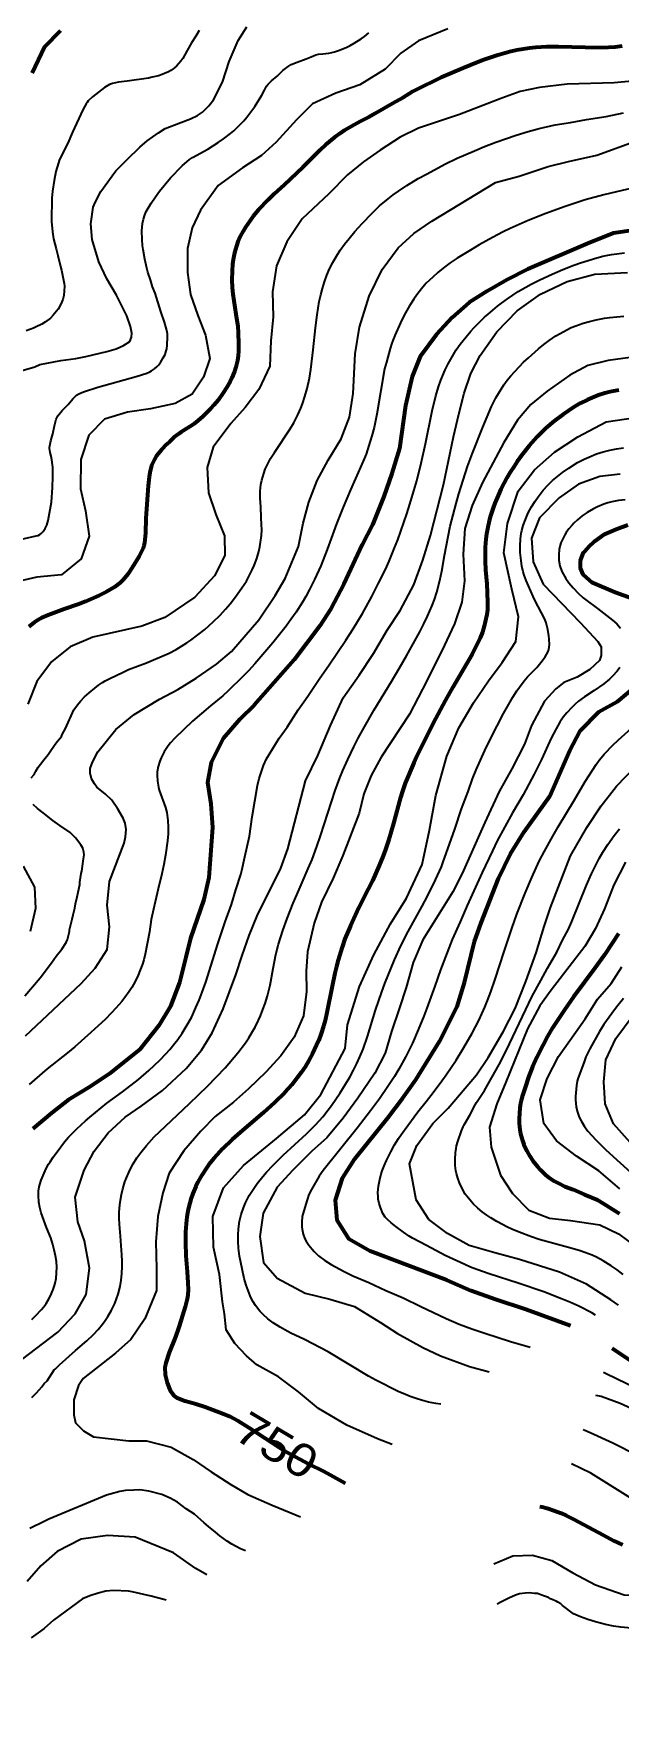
# Model space of a CAD drawing. Header units: metres. Extents: x 547833 to 556102, y 1844799 to 1850994.
# Drawn here: x 549995 to 550297, y 1845473 to 1846336 of the extents above; entities that cross this region are included whole.
import ezdxf
from ezdxf.enums import TextEntityAlignment as Align

# ---------------------------------------------------------------- set-up
doc = ezdxf.new("R2010")
doc.units = ezdxf.units.M
doc.header["$LTSCALE"] = 6.8
doc.layers.add('1', color=7, linetype='Continuous', lineweight=25)
doc.layers.add('2', color=7, linetype='Continuous', lineweight=53)
doc.layers.add('4', color=7, linetype='Continuous')

msp = doc.modelspace()

# ---------------------------------------------------------------- linework, layer by layer
at = {"layer": '1'}
msp.add_line((550232.49, 1845545.79), (550242.26, 1845549.81), dxfattribs=at)
for points in [[(550208.71, 1846338.1), (550193.67, 1846331.82), (550184.48, 1846325.44), (550176.53, 1846317.18), (550163.34, 1846309.2), (550151, 1846304.88), (550139.05, 1846299.34), (550130.7, 1846291.15), (550120.33, 1846279.56), (550112.74, 1846272.6), (550102.91, 1846266.28), (550090.36, 1846257.11), (550081.24, 1846244.51), (550076.94, 1846235.39), (550074.6, 1846224.71), (550074.49, 1846212.25), (550076.15, 1846200.88), (550079.91, 1846190.12), (550083.73, 1846180.01), (550086.13, 1846167.84), (550082.77, 1846158.18), (550077.02, 1846149.53), (550068.17, 1846144.71), (550055.41, 1846141.87), (550043.54, 1846140.14), (550031.75, 1846136.52), (550023.66, 1846128.36), (550019.5, 1846115.7), (550019.43, 1846100.7), (550021.99, 1846089.31), (550023.86, 1846076.18), (550019.73, 1846064.41), (550009.6, 1846056.27), (549996.78, 1846055.07), (549984.16, 1846052.12)], [(549985.73, 1846160.69), (549995.74, 1846163.65), (549998.45, 1846164.77), (550009.17, 1846166.8), (550016.95, 1846167.88), (550022.11, 1846168.87), (550032.96, 1846171.52), (550037.67, 1846172.87), (550041.54, 1846174.52), (550044.74, 1846176.71), (550045.71, 1846178.85), (550045.88, 1846180.89), (550045.08, 1846184.45), (550043.24, 1846189.92), (550041.67, 1846192.98), (550037.97, 1846200.67), (550032.96, 1846209.03), (550028.72, 1846217.87), (550025.4, 1846229.25), (550024.67, 1846237.48), (550025.94, 1846245.94), (550026.87, 1846248.48), (550029.88, 1846254.09), (550035.65, 1846262.24), (550037.6, 1846264.7), (550043.42, 1846270.63), (550049.99, 1846277.05), (550053.67, 1846280.3), (550059.49, 1846284.41), (550063.09, 1846286.64), (550071.05, 1846289.77), (550076.12, 1846291.56), (550079.76, 1846293.4), (550082.2, 1846295.09), (550085.49, 1846298.3), (550087.97, 1846301.42), (550092.63, 1846310.47), (550096.07, 1846321.2), (550100.72, 1846332.06), (550105.2, 1846339.06)], [(550080.62, 1846337.16), (550078.87, 1846334.31), (550076.55, 1846330.88), (550074.28, 1846326.86), (550072.09, 1846322.75), (550071.13, 1846321.42), (550068.82, 1846318.82), (550067.15, 1846317.38), (550065.94, 1846316.59), (550064.68, 1846315.9), (550062.74, 1846314.98), (550061.49, 1846314.49), (550059.52, 1846313.88), (550056.3, 1846313.04), (550054.38, 1846312.63), (550043.49, 1846311.04), (550038.91, 1846310.52), (550035.83, 1846309.91), (550034.28, 1846309.32), (550031.73, 1846307.81), (550025.56, 1846303.04), (550023.3, 1846300.82), (550022.73, 1846300.12)], [(550052.56, 1846242.08), (550053.29, 1846243.79), (550054.19, 1846245.5), (550055.78, 1846248.14), (550057.96, 1846251.39), (550060.05, 1846254.32), (550065.71, 1846261.08), (550071.74, 1846267.38), (550075.53, 1846270.6), (550077.03, 1846271.67), (550084.98, 1846275.91), (550090.4, 1846279.36), (550093.12, 1846281.26), (550096.77, 1846284.08), (550098.46, 1846285.48), (550103.54, 1846290.51), (550105.14, 1846292.39), (550109.3, 1846297.92), (550112.86, 1846303.74), (550114.19, 1846306.49), (550115.29, 1846308.41), (550116.1, 1846309.43), (550117.93, 1846311.17), (550120.69, 1846313.59), (550123.73, 1846316.51), (550126.36, 1846318.7), (550127.94, 1846319.65), (550131.03, 1846320.92), (550135.7, 1846322.53), (550138.32, 1846323.67), (550140.75, 1846324.62), (550142.06, 1846324.96), (550144.36, 1846325.23), (550147.44, 1846325.46), (550148.98, 1846325.79), (550150.41, 1846326.23), (550152.84, 1846327.07), (550156.64, 1846328.57), (550158.46, 1846329.44), (550160.54, 1846330.61), (550164.09, 1846332.85), (550165.8, 1846334.12), (550168.09, 1846336.01)], [(550307.47, 1846311.34), (550294.51, 1846310.25), (550270.34, 1846309.42), (550256.04, 1846307.8), (550246.12, 1846305.66), (550236.6, 1846302.29), (550214.82, 1846293.85), (550193.65, 1846286.75), (550184.26, 1846282.13), (550173.85, 1846275.36), (550165.25, 1846269.43), (550156.99, 1846262.78), (550147.45, 1846252.81), (550133.65, 1846240.06), (550125.73, 1846228.12), (550120.41, 1846215.7), (550118.37, 1846202.26), (550118.68, 1846189.46), (550117.43, 1846177), (550117.01, 1846163.87), (550111.38, 1846151.92), (550104.18, 1846142.6), (550096.87, 1846134.27), (550087.83, 1846122.07), (550084.71, 1846111.56), (550085.29, 1846098.54), (550089.22, 1846087.43), (550093.65, 1846076.37), (550093.78, 1846066.22), (550088.37, 1846055.7), (550078.3, 1846044.78), (550062.85, 1846034.26), (550051.04, 1846029.75), (550025.77, 1846024.09), (550014.02, 1846019.07), (550004.37, 1846011.25), (549996.75, 1846001.11), (549992.23, 1845989.42)], [(550022.73, 1846300.12), (550022.2, 1846299.36), (550020.5, 1846296.3), (550015.2, 1846284.64), (550012.8, 1846278.98), (550008.56, 1846270.63), (550007.4, 1846266.65), (550006.67, 1846264.34), (550005.7, 1846259.77), (550004.84, 1846254.22), (550004.5, 1846250.71), (550004.51, 1846247.36), (550004.35, 1846242.14), (550004.39, 1846238.55), (550004.86, 1846233.27), (550005.39, 1846229.73), (550006.73, 1846224.43), (550007.61, 1846221.06), (550009.12, 1846215.41), (550009.59, 1846213.48), (550010.85, 1846206.68), (550011.02, 1846205.21), (550010.81, 1846200.47), (550010.19, 1846198.3), (550009.7, 1846197.13), (550008.51, 1846194.51), (550007.78, 1846193.31), (550005.29, 1846190.18), (550003.96, 1846188.79), (550001.32, 1846186.88), (549999.37, 1846185.54), (549996.19, 1846184.07), (549995.13, 1846183.57), (549991.32, 1846182.15)], [(550180.61, 1846252.32), (550183.35, 1846254.27), (550187.72, 1846257.16), (550193.55, 1846260.76), (550198.07, 1846263.28), (550207.28, 1846268.13), (550213.63, 1846271.27), (550222.56, 1846275.15), (550227.69, 1846277.3), (550233.51, 1846279.62), (550244.01, 1846283.16), (550250.25, 1846285.11), (550255.91, 1846286.64), (550264.05, 1846288.48), (550271.98, 1846289.72), (550280.26, 1846291.21), (550290.42, 1846292.8), (550299.43, 1846294.68)], [(550024.41, 1845956.21), (550025.59, 1845959.46), (550028.35, 1845964.92), (550037.53, 1845976.39), (550047.08, 1845984.08), (550060.02, 1845992.02), (550069.49, 1845997.03), (550078.98, 1846002.94), (550089.48, 1846010.1), (550097.24, 1846016.69), (550111.39, 1846033.03), (550119.75, 1846045.54), (550124.97, 1846054.39), (550131.74, 1846070.91), (550134.19, 1846082.87), (550137.15, 1846093.75), (550141.48, 1846104.91), (550147.14, 1846115.46), (550153.78, 1846126.37), (550158.1, 1846137.53), (550159.89, 1846149.8), (550160.98, 1846170.38), (550163.24, 1846184.1), (550168.17, 1846200.03), (550174.85, 1846213.87), (550183.25, 1846224.98), (550191.18, 1846232.36), (550200.61, 1846238.76), (550233.41, 1846258.74), (550245.61, 1846262.03), (550260.54, 1846267.02), (550271.04, 1846269.61), (550285.53, 1846272.9), (550306.9, 1846280.53)], [(550304.44, 1846256.03), (550289.17, 1846252.43), (550279.64, 1846249.73), (550275.46, 1846248.42), (550269.37, 1846246.37), (550259.38, 1846242.78), (550250.23, 1846239.14), (550240.86, 1846234.94), (550237.31, 1846233.21), (550231.85, 1846230.39), (550224.97, 1846226.56), (550220.39, 1846223.88), (550213.67, 1846219.68), (550210.04, 1846217.25), (550206.32, 1846214.55), (550203.64, 1846212.32), (550201.01, 1846209.94), (550197.66, 1846206.7), (550196.76, 1846205.71), (550195.16, 1846203.83), (550192.76, 1846200.7), (550191.27, 1846198.59), (550189.02, 1846195.11), (550187.6, 1846192.73), (550186.25, 1846190.26), (550184.34, 1846186.3)], [(550053.4, 1846010.8), (550065.08, 1846015.8), (550068.63, 1846017.68), (550074.12, 1846021.05), (550076.3, 1846022.52), (550079.88, 1846025.17), (550083.46, 1846028.08), (550087.82, 1846031.96), (550091.3, 1846035.44), (550094.07, 1846038.44), (550096.54, 1846041.32), (550099.31, 1846044.82), (550102.63, 1846049.46), (550104.88, 1846053.03), (550106.16, 1846055.29), (550107.89, 1846058.74), (550108.87, 1846060.99), (550110.28, 1846064.66), (550111.03, 1846067.05), (550111.36, 1846068.35), (550111.79, 1846070.62), (550112.61, 1846076.51), (550112.85, 1846079.47), (550112.72, 1846082.29), (550112.44, 1846085.69), (550112.26, 1846091.4), (550111.93, 1846095.83), (550112.01, 1846099.34), (550112.43, 1846102.85), (550112.86, 1846105.1), (550113.82, 1846108.54), (550114.64, 1846110.72), (550115.61, 1846112.87), (550117.39, 1846116.19), (550119.38, 1846119.4), (550127.46, 1846131.52), (550129.31, 1846134.63), (550131.44, 1846138.85), (550132.99, 1846142.21), (550133.91, 1846144.47), (550135.12, 1846148.29), (550136.16, 1846152.34), (550137.37, 1846157.68), (550138.09, 1846162.19), (550139.4, 1846172.35), (550140.51, 1846183.67), (550141.33, 1846190.4), (550141.83, 1846193.8), (550142.5, 1846197.24), (550143.28, 1846200.69), (550144.12, 1846204.11), (550145.1, 1846207.5), (550146.32, 1846210.85), (550147.77, 1846214.17), (550149.44, 1846217.45), (550151.28, 1846220.66), (550153.29, 1846223.79), (550155.48, 1846226.86), (550157.88, 1846229.89), (550160.86, 1846233.43), (550164.55, 1846237.64), (550169.77, 1846242.98), (550173.61, 1846246.64), (550177.93, 1846250.28), (550180.61, 1846252.32)], [(549984.5, 1846073.68), (549996.41, 1846076.33), (549997.51, 1846076.61), (549998.45, 1846077.06), (549999, 1846077.49), (550000.03, 1846078.57), (550001.19, 1846080.2), (550001.94, 1846081.79), (550002.62, 1846084.34), (550004.31, 1846093.76), (550004.95, 1846101.22), (550005.16, 1846106.78), (550005.16, 1846109.26), (550005, 1846111.8), (550004.4, 1846116.74), (550003.73, 1846119.39), (550003.41, 1846121.55), (550003.43, 1846122.18), (550003.49, 1846122.83), (550004.09, 1846125.31), (550005.11, 1846128.92), (550005.89, 1846133.17), (550006.82, 1846136.55), (550007.69, 1846138.25), (550009.93, 1846141.01), (550013, 1846144.16), (550015.45, 1846147.02), (550017.3, 1846148.89), (550018.48, 1846149.7), (550020.87, 1846150.74), (550028.24, 1846153.13), (550048.14, 1846158.54), (550053.56, 1846160.38), (550055.17, 1846161.05), (550056.03, 1846161.52), (550057.51, 1846162.56), (550058.86, 1846163.76), (550059.53, 1846164.46), (550060.6, 1846165.8), (550062.06, 1846168.18), (550062.93, 1846169.96), (550063.6, 1846171.83), (550063.85, 1846172.87), (550064.04, 1846174.72), (550064.18, 1846179.08), (550064.15, 1846180.65), (550064.04, 1846181.52), (550063.67, 1846183.11), (550062.62, 1846186.62), (550060.79, 1846192.07), (550057.8, 1846201.62), (550056.56, 1846204.9), (550055.47, 1846208.42), (550054.09, 1846212.46), (550053.54, 1846214.58), (550052.51, 1846219.18), (550051.62, 1846224.19), (550051.36, 1846226.21), (550051.14, 1846229.24), (550051.03, 1846233.73), (550051.11, 1846235.74), (550051.36, 1846237.63), (550051.82, 1846239.73), (550052.56, 1846242.08)], [(550178.44, 1846063.31), (550181.32, 1846070.11), (550183, 1846074.34), (550187.64, 1846087.69), (550189.23, 1846092.76), (550192.75, 1846104.75), (550195.03, 1846113.84), (550197.28, 1846123.9), (550200.77, 1846140.88), (550202.59, 1846148.6), (550203.91, 1846153.19), (550205.14, 1846156.65), (550207.35, 1846162.07), (550208.87, 1846165.21), (550213.15, 1846172.3), (550215.22, 1846175.34), (550218.22, 1846179.13), (550220.64, 1846181.99), (550222.25, 1846183.8), (550224.91, 1846186.54), (550227.69, 1846189.16), (550229.52, 1846190.77), (550234.44, 1846194.87), (550236.46, 1846196.45), (550239.62, 1846198.72), (550245.13, 1846202.41), (550248.93, 1846204.73), (550251.69, 1846206.21), (550256.28, 1846208.5), (550262.58, 1846211.42), (550268.06, 1846213.79), (550273.67, 1846216), (550277.11, 1846217.19), (550285.55, 1846219.85), (550288.69, 1846220.72), (550290.35, 1846221.1), (550293.18, 1846221.59), (550299.94, 1846222.44)], [(549985.3, 1845648.34), (550007.64, 1845665.22), (550016.6, 1845674.75), (550022.21, 1845684.66), (550023.96, 1845698.32), (550021.34, 1845712.5), (550017.94, 1845722.28), (550016.63, 1845734.96), (550021.28, 1845748.83), (550026.39, 1845758.68), (550033.7, 1845768.15), (550042.44, 1845776.25), (550050.68, 1845782.01), (550061.7, 1845790.12), (550073.88, 1845801.41), (550081.69, 1845810.93), (550087.17, 1845819.81), (550092.99, 1845832.28), (550099.53, 1845849.66), (550102.72, 1845859.68), (550106.37, 1845870), (550110.42, 1845880.24), (550122.74, 1845904.88), (550126.32, 1845914.81), (550135.3, 1845949.87), (550141.82, 1845962.94), (550148.2, 1845978.39), (550154.83, 1845992.74), (550163.02, 1846004.46), (550170.53, 1846015.6), (550177.55, 1846027.58), (550184.28, 1846037.74), (550191.27, 1846051.11), (550195.93, 1846063.83), (550199.83, 1846076.46), (550206.52, 1846102.63), (550211.7, 1846127.48), (550214.44, 1846139.22), (550217.28, 1846149.96), (550220.58, 1846160.11), (550225.49, 1846169.43), (550234.02, 1846181.58), (550244.59, 1846192.56), (550256.59, 1846201.03), (550270.32, 1846207.67), (550284.5, 1846211.44), (550301.42, 1846212.34)], [(550042.17, 1845742.86), (550043.02, 1845745.03), (550044.21, 1845747.71), (550045.45, 1845750.27), (550046.5, 1845752.23), (550048.36, 1845755.22), (550050.42, 1845758.11), (550053.3, 1845761.62), (550057.4, 1845766.09), (550060.03, 1845768.67), (550075.63, 1845783.35), (550084.91, 1845792.31), (550093.91, 1845801.67), (550100.46, 1845809.46), (550104.4, 1845814.7), (550106.09, 1845817.25), (550108.1, 1845820.52), (550109.36, 1845822.72), (550111.19, 1845826.28), (550112.23, 1845828.66), (550113.45, 1845831.78), (550114.58, 1845835), (550115.78, 1845838.91), (550117.08, 1845844.4), (550118.62, 1845852.98), (550120.07, 1845860.19), (550121.52, 1845865.6), (550123.66, 1845872.62), (550125.89, 1845878.84), (550129.06, 1845886.8), (550132.04, 1845893.78), (550136.79, 1845904.55), (550138.74, 1845909.32), (550141.17, 1845916), (550143.04, 1845921.48), (550150.63, 1845944.83), (550153.07, 1845951.47), (550154.58, 1845955.22), (550157.15, 1845960.96), (550160.35, 1845967.52), (550162.6, 1845971.91), (550165.73, 1845977.68), (550170.79, 1845986.48), (550179.8, 1846001.21), (550183.71, 1846007.79), (550187.51, 1846014.44), (550194.28, 1846026.78), (550196.39, 1846030.92), (550198.32, 1846034.95), (550200.73, 1846040.44), (550201.91, 1846043.49), (550203.14, 1846047.2), (550204.65, 1846053.31), (550205.75, 1846058.16), (550206.98, 1846066.15), (550209.97, 1846081.39), (550213, 1846093.05), (550214.39, 1846098.06), (550218.97, 1846112.18), (550221.46, 1846119.02), (550226.83, 1846132.47), (550231.35, 1846143.14), (550233.49, 1846147.54), (550236.23, 1846152.08), (550237.73, 1846154.38), (550239.39, 1846156.67), (550241.3, 1846158.87), (550247.82, 1846165.97), (550250.34, 1846168.31), (550255.58, 1846172.93), (550258.25, 1846175.16), (550261.07, 1846177.24), (550264.52, 1846179.52), (550266.68, 1846180.84), (550270.11, 1846182.71), (550272.45, 1846183.83), (550274.86, 1846184.83), (550278.64, 1846186.1), (550281.86, 1846186.98), (550285.29, 1846187.82), (550289.59, 1846188.66), (550292.37, 1846189.03), (550299.52, 1846189.8)], [(550184.34, 1846186.3), (550181.43, 1846179.8), (550180.37, 1846177.24), (550179.84, 1846175.78), (550179.02, 1846173.04), (550177.07, 1846166.08), (550176.19, 1846162.57), (550172.17, 1846139.2), (550170.72, 1846132.21), (550169.57, 1846127.89), (550168.78, 1846125.25), (550166.61, 1846118.53), (550165.1, 1846114.86), (550161.23, 1846105.99), (550158.56, 1846100.12), (550154.76, 1846091.21), (550151.38, 1846082.51), (550146.59, 1846069.32), (550143.2, 1846060.95), (550140.04, 1846053.78), (550137.44, 1846048.6), (550135.47, 1846044.97), (550133.82, 1846042.12), (550130.49, 1846036.96), (550127.86, 1846033.2), (550125.36, 1846029.81), (550118.57, 1846021.18), (550113.45, 1846015.09), (550109.29, 1846010.32), (550105.96, 1846006.66), (550102.96, 1846003.58), (550095.54, 1845996.31), (550092.67, 1845993.81), (550086.39, 1845988.61), (550077.14, 1845980.75), (550067.91, 1845971.87), (550065.71, 1845969.48), (550064.55, 1845967.96), (550062.57, 1845964.88), (550060.91, 1845961.7), (550060.21, 1845960.05), (550059.32, 1845957.27), (550058.88, 1845954.5), (550058.81, 1845952.88), (550059, 1845949.77), (550059.5, 1845946.7), (550059.89, 1845945.13), (550063.12, 1845936.17), (550063.82, 1845933.6), (550064.11, 1845932.14), (550064.46, 1845929.46), (550064.62, 1845926.01), (550064.53, 1845922.61), (550064.22, 1845918.99), (550063.21, 1845911.51), (550062.36, 1845906.69), (550061.32, 1845901.81), (550059.43, 1845894.07), (550057.94, 1845887.36), (550056.13, 1845879.82), (550055.83, 1845878.3), (550054.87, 1845871.86), (550052.74, 1845860.44), (550051.96, 1845857.54), (550051.25, 1845855.27)], [(550306.58, 1846168.97), (550291.45, 1846166.88), (550280.95, 1846164.29), (550271.73, 1846159.31), (550259.96, 1846151.11), (550251.61, 1846144.07), (550244.77, 1846136.05), (550237.69, 1846124.58)], [(550221.96, 1845990.16), (550229.82, 1846001.47), (550236.74, 1846011.01), (550243.91, 1846021.74), (550245.25, 1846034.59), (550241.73, 1846048.8), (550237.71, 1846067.52), (550239.54, 1846082.72), (550245.13, 1846099.49), (550253.55, 1846110.35), (550263.82, 1846119.51), (550275.87, 1846127.49), (550290.49, 1846135.24), (550311.36, 1846138.24)], [(550237.69, 1846124.58), (550226.7, 1846103.9), (550221.31, 1846091.98), (550217.58, 1846080.13), (550216.66, 1846066.94), (550217.33, 1846053.17), (550216.05, 1846042.1), (550212.22, 1846031), (550205.68, 1846017.05), (550195.74, 1845997.12), (550188.94, 1845984.28), (550174.44, 1845962.06), (550169.27, 1845952.71), (550165.39, 1845943.25), (550163.1, 1845933.21), (550154.65, 1845911.42), (550149.63, 1845899.67), (550143.55, 1845887.17), (550139.81, 1845876.46), (550136.41, 1845861.59), (550135.77, 1845851.61), (550135.82, 1845841.07), (550134.31, 1845828.58), (550129.46, 1845817.62), (550122.68, 1845807.96), (550115, 1845799.46), (550105.93, 1845790.94), (550098.2, 1845784.1), (550088.88, 1845776.69), (550081.48, 1845769.12), (550072.61, 1845758.84), (550065.14, 1845747.45), (550061.73, 1845737.15), (550059.3, 1845724.94), (550058.25, 1845711.86), (550058.53, 1845698.18), (550058.55, 1845686.75), (550052.59, 1845672.1), (550045.28, 1845661.49), (550037.44, 1845654.5), (550020.67, 1845641.29), (550018.28, 1845637.73), (550015.88, 1845630.31), (550015.88, 1845622.59), (550016.78, 1845618.44), (550020.97, 1845614.28), (550026.07, 1845611.31), (550044.36, 1845609.24), (550053.36, 1845609.24), (550066.06, 1845605.92), (550077.45, 1845599.59), (550086.69, 1845593.14), (550096.83, 1845586.67), (550105.68, 1845581.45), (550118.23, 1845576.01), (550132.78, 1845570.04)], [(550249.93, 1846003.49), (550254.6, 1846008.37), (550256.8, 1846010.89), (550258.96, 1846013.82), (550260.32, 1846016.31), (550260.8, 1846017.71), (550261.16, 1846020.28), (550261.07, 1846023.05), (550260.9, 1846024.74), (550260.36, 1846028.05), (550259.45, 1846031.48), (550258.74, 1846033.33), (550257.09, 1846036.59), (550255.28, 1846039.84), (550254.34, 1846041.69), (550252.75, 1846045.11), (550249.23, 1846053.22), (550248.14, 1846056.1), (550247.65, 1846057.71), (550247, 1846060.65), (550246.56, 1846063.54), (550246.14, 1846067.77), (550246.07, 1846071.21), (550246.29, 1846074.82), (550246.67, 1846077.62), (550246.97, 1846079.11), (550247.68, 1846081.65), (550248.84, 1846084.85), (550250.21, 1846088.15), (550251.84, 1846091.37), (550253.73, 1846094.33), (550255.35, 1846096.53), (550257.97, 1846099.87), (550260.27, 1846102.47), (550262.73, 1846104.85), (550265.29, 1846107.04), (550267.86, 1846109.05), (550271.11, 1846111.36), (550275.62, 1846114.17), (550279.14, 1846115.98), (550281.48, 1846117.02), (550285.49, 1846118.63), (550288.94, 1846119.78), (550292.32, 1846120.6), (550295.77, 1846121.21), (550299.41, 1846121.74)], [(550297.63, 1846108.1), (550287.21, 1846107.05), (550276.24, 1846103.01), (550266.24, 1846095.91), (550255.98, 1846085.6), (550251.96, 1846075.11), (550252.71, 1846062.87), (550257.95, 1846051.4), (550277.09, 1846031.59), (550286.2, 1846021.83), (550287.78, 1846019), (550287.78, 1846016.83), (550287.78, 1846014.66), (550287.05, 1846011.95), (550281.94, 1846007.43), (550275.55, 1846003.46), (550268.61, 1846000.56), (550264.41, 1845997.31), (550258.57, 1845990.98), (550251.87, 1845978.43), (550248.27, 1845968.75), (550241.83, 1845956.08), (550235.27, 1845944.42), (550227.81, 1845928.45), (550216.19, 1845902.11), (550211.3, 1845892.54), (550195.94, 1845867.81), (550190.92, 1845856.06), (550187.3, 1845843.2), (550183.92, 1845832.66)], [(550300.22, 1846094.98), (550296.78, 1846094.57), (550293.42, 1846093.91), (550291.31, 1846093.36), (550289.22, 1846092.68), (550285.97, 1846091.37), (550283.89, 1846090.34), (550280.68, 1846088.43), (550278.11, 1846086.62), (550275.61, 1846084.62), (550273.78, 1846082.92), (550272.83, 1846081.93), (550271.26, 1846080.05), (550269.86, 1846078.07), (550269.15, 1846076.95), (550268.01, 1846074.88), (550267.1, 1846072.76), (550266.71, 1846071.56), (550266.23, 1846069.35), (550265.94, 1846066.52), (550265.96, 1846063.75), (550266.46, 1846060.91), (550267.62, 1846057.89), (550268.86, 1846055.52), (550269.63, 1846054.28), (550271.14, 1846052.17), (550273.43, 1846049.47), (550276.2, 1846046.57), (550278.56, 1846044.36), (550279.87, 1846043.26), (550285.92, 1846038.91), (550293.72, 1846032.89), (550295.98, 1846030.9), (550297.81, 1846028.66)], [(549994.27, 1845671.81), (549996.22, 1845673.79), (549999.18, 1845676.96), (550000.9, 1845679.01), (550001.72, 1845680.13), (550002.93, 1845682.12), (550003.93, 1845684.1), (550005.3, 1845687.27), (550006.01, 1845689.4), (550006.32, 1845690.62), (550006.73, 1845692.92), (550007.01, 1845695.89), (550007.08, 1845698.82), (550006.9, 1845701.76), (550006.45, 1845704.75), (550005.83, 1845707.71), (550005.12, 1845710.55), (550004.07, 1845713.91), (550001.89, 1845719.32), (549999.14, 1845726.91), (549998.32, 1845729.61), (549997.86, 1845732.41), (549997.68, 1845735.85), (549997.76, 1845738.05), (549998.06, 1845740.26), (549998.35, 1845741.5), (549999.11, 1845743.78), (550000.05, 1845746.1), (550001.71, 1845749.71), (550002.93, 1845752.03), (550003.69, 1845753.3), (550005.2, 1845755.56), (550009.14, 1845761.02), (550011.11, 1845763.55), (550013.23, 1845765.95), (550017.54, 1845770.29), (550021.87, 1845774.33), (550024.13, 1845776.33), (550032.96, 1845783.42), (550040.96, 1845789.3), (550049.24, 1845795.73), (550054.54, 1845800.29), (550060.25, 1845805.68), (550063.44, 1845809.04), (550065.34, 1845811.19), (550068, 1845814.39), (550069.55, 1845816.41), (550071.73, 1845819.55), (550073.36, 1845822.14), (550074.89, 1845824.76), (550076.68, 1845828.12), (550078.9, 1845832.87), (550080.51, 1845836.72), (550082.06, 1845840.72), (550083.97, 1845846.03), (550090.14, 1845865.74), (550093.91, 1845877.1), (550097.15, 1845886.07), (550099.48, 1845893.68), (550102.05, 1845901.58), (550102.57, 1845903.53), (550104.11, 1845910.72), (550106.52, 1845921.33), (550107.89, 1845931.37), (550110.58, 1845947.41), (550111.52, 1845951.15), (550112.62, 1845954.66), (550113.75, 1845957.75), (550115.34, 1845961.17), (550119.91, 1845968.85), (550121.8, 1845971.87), (550125.85, 1845977.57), (550131.61, 1845986.49), (550136.62, 1845993.57), (550142.45, 1846002.4), (550147.64, 1846009.8), (550156.22, 1846022.53), (550159.98, 1846028.38), (550164.7, 1846036.25), (550169.59, 1846045.02), (550173.08, 1846051.88), (550176.55, 1846059.06), (550178.44, 1846063.31)], [(549993.97, 1845951.37), (549995.38, 1845953.14), (549996.3, 1845954.85), (549997.55, 1845956.98), (549998.74, 1845958.48), (550000.48, 1845960.66), (550002.76, 1845963.52), (550003.38, 1845964.58), (550006.26, 1845968.75), (550007.56, 1845970.38), (550009.51, 1845972.84), (550009.89, 1845973.87), (550011.65, 1845976.92), (550015.9, 1845986.48), (550017.86, 1845989.05), (550019.39, 1845990.93), (550021.46, 1845993.2), (550023.74, 1845995.29), (550026.68, 1845997.69), (550028.65, 1845999.21), (550030.77, 1846000.68), (550032.05, 1846001.45), (550034.56, 1846002.77), (550041.35, 1846006.04), (550044.11, 1846007.28), (550053.4, 1846010.8)], [(550297.47, 1846008.32), (550296.07, 1846006.52), (550293.72, 1846003.89), (550292.07, 1846002.31), (550289.23, 1846000.04), (550284.22, 1845996.55), (550279.17, 1845993.18), (550276.2, 1845991), (550274.38, 1845989.42), (550272.64, 1845987.74), (550270.09, 1845985.06), (550268.18, 1845982.71), (550266.49, 1845980.14), (550264.56, 1845976.72), (550262.09, 1845971.88), (550257.03, 1845960.84), (550255.22, 1845957.07), (550253.31, 1845953.35), (550247.58, 1845942.7), (550242.14, 1845933.45), (550234.28, 1845918.92), (550231.75, 1845913.83), (550226.42, 1845902.51), (550218.75, 1845885.55), (550215.13, 1845877.17), (550210.98, 1845867.91), (550204.93, 1845852.39), (550202.15, 1845843.98), (550197.98, 1845832.46), (550196.41, 1845828.37), (550193.54, 1845821.44), (550190.48, 1845814.5), (550188.86, 1845811.06), (550187.09, 1845807.61), (550183.5, 1845801.08), (550181.29, 1845797.35), (550177.8, 1845792.02)], [(550115.89, 1845672.15), (550113.5, 1845674.36), (550111.84, 1845676.17), (550109.56, 1845679.05), (550108.32, 1845680.97), (550107.72, 1845682.07), (550106.83, 1845684.13), (550104.82, 1845689.57), (550103.74, 1845693.07), (550102.66, 1845697.95), (550101.34, 1845704.53), (550100.83, 1845708.69), (550100.63, 1845712.17), (550100.6, 1845715.72), (550100.75, 1845718.49), (550100.92, 1845719.99), (550101.38, 1845722.63), (550102.22, 1845725.98), (550103.33, 1845729.39), (550104.39, 1845732.02), (550105.05, 1845733.42), (550106.38, 1845735.85), (550108.31, 1845738.9), (550110.49, 1845742.02), (550113.38, 1845745.72), (550115.33, 1845747.94), (550118.6, 1845751.39), (550123.91, 1845756.59), (550135.92, 1845767.71), (550140.7, 1845772.53), (550144.28, 1845776.51), (550147.01, 1845779.98), (550148.75, 1845782.36), (550153.21, 1845788.85), (550155.98, 1845793.28), (550158.17, 1845797), (550160.12, 1845800.54), (550161.88, 1845803.96), (550163.48, 1845807.34), (550165.16, 1845811.4), (550167.35, 1845817.94), (550171.43, 1845831.49), (550174.71, 1845841.04), (550176.25, 1845845.25), (550181.19, 1845857.52), (550184.53, 1845864.65), (550188.34, 1845872.15), (550195.55, 1845885.17), (550198.3, 1845890.29), (550202.39, 1845898.71), (550205.47, 1845905.56), (550206.23, 1845907.48), (550212.41, 1845924.92), (550215.83, 1845935.51), (550219.19, 1845944.46), (550221.53, 1845950.99), (550223.44, 1845955.61), (550227.9, 1845965.59), (550231, 1845971.96), (550237.53, 1845984.59), (550242.36, 1845993), (550244.35, 1845996.27), (550245.71, 1845998.32), (550248.11, 1846001.48), (550249.93, 1846003.49)], [(550180.08, 1845607.37), (550172.43, 1845610.21), (550156.64, 1845617.31), (550142.07, 1845625.94), (550131.71, 1845634.42), (550121.54, 1845642.29), (550110.32, 1845648.41), (550104.93, 1845653.16), (550098.93, 1845659.4), (550094.43, 1845666.52), (550093.53, 1845674.83), (550092.52, 1845680.92), (550091.04, 1845695.1), (550087.91, 1845709.23), (550087.65, 1845724.95), (550093.09, 1845739.79), (550103.46, 1845751.39), (550120.43, 1845765.25), (550134.79, 1845777.55), (550143.27, 1845787.91), (550155.81, 1845811.69), (550156.96, 1845824.01), (550163.24, 1845843.65), (550170.65, 1845860.11), (550179.26, 1845876.08), (550187.53, 1845889.34), (550195.61, 1845906.64), (550199.3, 1845924.46), (550202.61, 1845942.36), (550208.31, 1845962.7), (550214.41, 1845977.24), (550221.96, 1845990.16)], [(550230.1, 1845695.39), (550223.65, 1845697.65), (550220.54, 1845698.85), (550217.52, 1845700.15), (550207.36, 1845704.82), (550197.79, 1845710.03), (550190.56, 1845713.86), (550188.79, 1845714.93), (550185.96, 1845716.85), (550182.02, 1845719.8), (550179.55, 1845721.69), (550177.41, 1845723.58), (550176.49, 1845724.62), (550175.3, 1845726.5), (550174.06, 1845729.56), (550173.4, 1845731.67), (550172.93, 1845733.87), (550172.79, 1845735.12), (550172.76, 1845737.41), (550173.05, 1845740.58), (550173.68, 1845744.13), (550174.4, 1845747), (550174.88, 1845748.54), (550175.88, 1845751.23), (550177.07, 1845753.93), (550179.31, 1845758.41), (550181.32, 1845762.01), (550183.29, 1845765.2), (550184.86, 1845767.53), (550191.4, 1845776.53), (550193.27, 1845779.03), (550197.62, 1845784.42), (550199.93, 1845787.41), (550204.86, 1845793.88), (550208, 1845798.16), (550213, 1845805.75), (550217.11, 1845812.24), (550221.25, 1845819.59), (550224.71, 1845826.25), (550226.34, 1845829.62), (550227.88, 1845833.05), (550229.3, 1845836.56), (550230.93, 1845840.91), (550233.25, 1845847.48), (550237.78, 1845861.72), (550241.77, 1845873.66), (550244.44, 1845881.01), (550248.63, 1845891.94), (550252.05, 1845899.99), (550255.83, 1845908.34), (550258.38, 1845913.27), (550262.84, 1845921.27), (550265.69, 1845926.19), (550274.18, 1845940.12), (550279.63, 1845949.5), (550285.31, 1845958.31), (550286.9, 1845960.6), (550287.81, 1845961.78), (550289.48, 1845963.71), (550293.88, 1845968.25), (550296.62, 1845970.89), (550305.39, 1845978.74)], [(549991.05, 1845818.31), (550019.62, 1845845.3), (550026.85, 1845853.24), (550033.13, 1845862.84), (550034.22, 1845874.52), (550033.08, 1845885.7), (550034.36, 1845897.91), (550041.9, 1845917.69), (550042.56, 1845920.93), (550042.82, 1845924.84), (550042.42, 1845928.09), (550041.37, 1845930.69), (550038.48, 1845935.64), (550035.59, 1845939.94), (550032.3, 1845943.06), (550027.83, 1845946.7), (550026.51, 1845948.27), (550025.07, 1845950.87), (550024.41, 1845953.86), (550024.41, 1845956.21)], [(550198.97, 1845723.47), (550192.48, 1845733.66), (550188.98, 1845752.19), (550192.86, 1845761.65), (550200.98, 1845772.98), (550208.96, 1845781), (550223.53, 1845798.15), (550229.5, 1845807.08), (550237.28, 1845820.29), (550243.52, 1845832.43), (550249.07, 1845846.27), (550254.25, 1845861.08), (550258.43, 1845874.64), (550261.75, 1845884.54), (550272.06, 1845911.24), (550280.45, 1845925.78), (550287.81, 1845937.03), (550295.82, 1845947.09), (550305.58, 1845957.34)], [(549990.72, 1845838.99), (549998.55, 1845848.17), (550004.43, 1845855.92), (550006.86, 1845859.3), (550009.76, 1845863), (550012.03, 1845866.39), (550012.6, 1845867.94), (550013.63, 1845872.03), (550013.76, 1845873.03), (550015, 1845878.5), (550015.62, 1845880.68), (550016.35, 1845884.11), (550016.83, 1845886.4), (550017.67, 1845889.96), (550018.12, 1845892.49), (550018.93, 1845896.31), (550019.04, 1845897.56), (550019.76, 1845902.1), (550020, 1845903.24), (550020.46, 1845905.78), (550020.89, 1845909.67), (550021.16, 1845911.68), (550021.13, 1845913.04), (550020.52, 1845915.08), (550019.46, 1845916.82), (550016.81, 1845920.48), (550014.03, 1845923.14), (550008.77, 1845926.89), (550005.01, 1845929.44), (550000.11, 1845933.34), (549997.24, 1845935.62), (549994.9, 1845937.71)], [(550213.24, 1845747.22), (550212.96, 1845748.64), (550212.64, 1845751.28), (550212.52, 1845754.62), (550212.67, 1845757.78), (550212.99, 1845760.15), (550213.27, 1845761.44), (550213.93, 1845763.72), (550215.83, 1845769.16), (550216.67, 1845771.2), (550217.24, 1845772.36), (550220.12, 1845777.34), (550222.82, 1845782.58), (550223.59, 1845783.89), (550227.62, 1845790.06), (550235.3, 1845803.54), (550236.77, 1845806.36), (550240.62, 1845814.17), (550252.35, 1845838.65), (550256.8, 1845846.75), (550260.16, 1845853.24), (550264.92, 1845861.47), (550267.98, 1845867.63), (550270.93, 1845873.3), (550272.66, 1845877.26), (550280.35, 1845896.01), (550282.92, 1845901.81), (550285.04, 1845906.27), (550286.87, 1845909.82), (550288.79, 1845913.14), (550291.22, 1845916.94), (550294.49, 1845921.59), (550297.32, 1845925.03)], [(549989.77, 1845905.81), (549995.7, 1845894.93), (549996.06, 1845883.92), (549993.47, 1845872.06)], [(550300.39, 1845907.85), (550294.34, 1845896.24), (550289.52, 1845883.88), (550284.97, 1845873.58), (550279.41, 1845864.31), (550262.01, 1845841.89), (550256.2, 1845833.74), (550249.93, 1845821.85), (550238.7, 1845794.28), (550233.99, 1845783.2), (550230.28, 1845771.1), (550231.19, 1845760.79), (550235.88, 1845746.33), (550242.04, 1845736.86), (550250.5, 1845728.3), (550261.13, 1845724.17), (550272.06, 1845722.99), (550287.18, 1845720.77), (550296.72, 1845716.13), (550306.02, 1845709.18)], [(550051.25, 1845855.27), (550050.02, 1845851.78), (550049.13, 1845849.57), (550047.55, 1845846.31), (550045.75, 1845843.15), (550044.49, 1845841.12), (550042.28, 1845838), (550040.66, 1845836.02), (550037.64, 1845832.62), (550035.3, 1845830.08), (550031.99, 1845826.69), (550028.49, 1845823.37), (550024.7, 1845819.94), (550016.42, 1845812.64), (550012.68, 1845809.54), (550002.16, 1845801.14), (549995.57, 1845795.63), (549992.9, 1845793.2)], [(550297.48, 1845739.26), (550286.64, 1845748.58), (550275.11, 1845756.16), (550264.81, 1845764.14), (550258.21, 1845773.04), (550256.31, 1845785.28), (550260.02, 1845796.24), (550265.85, 1845807.57), (550279.52, 1845827.03), (550286, 1845837.17), (550292.95, 1845845.32), (550298.59, 1845853.84)], [(550183.92, 1845832.66), (550179.71, 1845820.49), (550176.53, 1845809.34), (550171.09, 1845799.06), (550162.4, 1845786.14), (550154.81, 1845775.75), (550146.3, 1845765.64), (550138.7, 1845758.68), (550128.89, 1845748.93), (550120.74, 1845740.13), (550113.49, 1845726.74), (550111.82, 1845714.61), (550113.72, 1845701.23), (550120.73, 1845693.13), (550135.19, 1845685.5), (550147.99, 1845682.38), (550160.63, 1845678.48), (550174, 1845670.34), (550182.9, 1845664.62), (550195.8, 1845657.31), (550204.92, 1845653.01), (550220.02, 1845647.61), (550230.11, 1845644.83)], [(550299.42, 1845837.51), (550295.78, 1845833.03), (550293.32, 1845829.82), (550289.3, 1845824.15), (550286.99, 1845820.49), (550282.03, 1845811.48), (550280.66, 1845808.83), (550280.01, 1845807.39), (550279.03, 1845804.87), (550275.89, 1845796.13), (550275.55, 1845794.83)], [(550317.24, 1845747.05), (550294.2, 1845772.91), (550289.85, 1845783.21), (550289.21, 1845794.44), (550290.33, 1845805.88), (550295.44, 1845816.87), (550304.36, 1845828.93)], [(550177.8, 1845792.02), (550173.46, 1845785.72), (550168.88, 1845779.59), (550161.98, 1845770.59), (550144.56, 1845748.79), (550142.47, 1845745.89), (550138.49, 1845738.96), (550137.16, 1845736.32), (550136.18, 1845733.6), (550134.46, 1845727.88), (550133.73, 1845724.95), (550133.41, 1845722.05), (550133.47, 1845719.73), (550133.64, 1845718.41), (550134.2, 1845715.95), (550135.06, 1845713.53), (550135.68, 1845712.27), (550137.04, 1845710.13), (550138.74, 1845708.06), (550139.84, 1845706.9), (550142.13, 1845704.77), (550145.32, 1845702.27), (550148.53, 1845700.25), (550155.24, 1845696.59), (550158.09, 1845695.15), (550159.76, 1845694.38), (550168.08, 1845690.89), (550176.76, 1845686.88), (550185.67, 1845682.93), (550194.86, 1845678.51), (550207.91, 1845672.37), (550214.61, 1845669.5), (550221.11, 1845667.08), (550227.78, 1845664.78), (550241.12, 1845660.54), (550251.19, 1845657.63)], [(550275.55, 1845794.83), (550275.17, 1845792.55), (550274.68, 1845786.96), (550274.65, 1845784.82), (550274.72, 1845783.63), (550275, 1845781.48), (550275.63, 1845778.81), (550276.57, 1845776.27), (550277.5, 1845774.34), (550279.28, 1845771.41), (550281.03, 1845769.05), (550283.01, 1845766.76), (550285.17, 1845764.49), (550290.27, 1845759.38), (550334.65, 1845719.21)], [(550299.26, 1845695.08), (550296.1, 1845697.5), (550293.02, 1845699.58), (550288.89, 1845702.17), (550285.45, 1845703.95), (550283.15, 1845704.98), (550279.49, 1845706.45), (550277.03, 1845707.32), (550272.9, 1845708.55), (550255.87, 1845713.1), (550251.86, 1845714.46), (550245.5, 1845716.86), (550241.74, 1845718.45), (550239.54, 1845719.55), (550234.13, 1845722.47), (550230.92, 1845724.36), (550228.93, 1845725.67), (550226.51, 1845727.45), (550224.24, 1845729.33), (550222.09, 1845731.35), (550220.05, 1845733.54), (550218.56, 1845735.42), (550217.8, 1845736.55), (550216.52, 1845738.74), (550214.84, 1845742.35), (550213.94, 1845744.75), (550213.24, 1845747.22)], [(549994.27, 1845631.58), (549996.61, 1845633.95), (549999.35, 1845637.12), (550000.65, 1845638.75), (550002.22, 1845640.17), (550005.81, 1845645.79), (550006.2, 1845646.2), (550008.5, 1845648.35), (550016.85, 1845655.8), (550022.66, 1845660.88), (550025.99, 1845664.09), (550028.42, 1845666.66), (550030.73, 1845669.42), (550032.13, 1845671.33), (550033.45, 1845673.33), (550035.36, 1845676.6), (550037.03, 1845680.1), (550037.96, 1845682.49), (550038.76, 1845684.95), (550039.75, 1845688.85), (550040.32, 1845692.1), (550040.64, 1845695.38), (550040.8, 1845699.39), (550040.82, 1845701.99), (550040.73, 1845705.28), (550039.92, 1845714.86), (550039.48, 1845721.1), (550039.34, 1845724.17), (550039.36, 1845727.25), (550039.62, 1845730.99), (550039.95, 1845733.36), (550040.5, 1845736.36), (550041.15, 1845739.34), (550042.17, 1845742.86)], [(550296.77, 1845679.23), (550292.84, 1845682.03), (550280.36, 1845690.14), (550266.32, 1845696.3), (550245.76, 1845702.86), (550232.93, 1845706.23), (550219.79, 1845710.08), (550208.55, 1845716.3), (550198.97, 1845723.47)], [(550284.9, 1845674.15), (550282.95, 1845675.26), (550276.29, 1845678.67), (550271.63, 1845680.76), (550267.46, 1845682.5), (550258.31, 1845686.06), (550244.97, 1845690.62), (550230.1, 1845695.39)], [(550205.09, 1845628.11), (550202.58, 1845628.44), (550198.87, 1845629.19), (550195.24, 1845630.16), (550192.96, 1845630.86), (550189.34, 1845632.12), (550186.9, 1845633.07), (550183.08, 1845634.72), (550171.59, 1845640.49), (550167.8, 1845642.64), (550147, 1845655.22), (550134.85, 1845661.48), (550127.83, 1845664.74), (550124.69, 1845666.43), (550122.27, 1845667.85), (550118.64, 1845670.14), (550115.89, 1845672.15)], [(550289.13, 1845644.62), (550289.71, 1845644.37), (550296.43, 1845640.96), (550304.73, 1845637.01)], [(550284.99, 1845632.84), (550287.82, 1845632.18), (550297.61, 1845628.71), (550338.74, 1845609.88), (550349.87, 1845605.81), (550361.31, 1845602.4), (550375.87, 1845598.34), (550389.13, 1845591.2), (550399.18, 1845582.05), (550410.14, 1845570.59), (550418.24, 1845563), (550430.1, 1845554.69), (550442.38, 1845549.48), (550456.04, 1845548.87), (550468.3, 1845551.26)], [(550306.46, 1845601.7), (550293.82, 1845608.05), (550282.15, 1845613.39), (550279.37, 1845614.55), (550278.65, 1845614.81)], [(550385.18, 1845472.55), (550386.62, 1845476.6), (550389.44, 1845487.59), (550390.03, 1845498.07), (550390.2, 1845512.31), (550388.47, 1845523.04), (550385.35, 1845536.03), (550381.03, 1845546.08), (550373.99, 1845553.28), (550364.31, 1845559.17), (550349.19, 1845563.68), (550333.18, 1845567.08), (550319.65, 1845571), (550305.92, 1845577.83), (550282.53, 1845592.58), (550272.52, 1845597.33)], [(550104.48, 1845552.45), (550101.79, 1845553.53), (550097.43, 1845555.88), (550094.9, 1845557.45), (550091.25, 1845560.14), (550088.93, 1845561.98), (550085.36, 1845565.05), (550083.04, 1845566.9), (550078.08, 1845571.29), (550073.92, 1845574.17), (550069.31, 1845577.61), (550065.61, 1845579.67), (550061.3, 1845581.54), (550054.66, 1845583.26), (550049.87, 1845583.96), (550046.8, 1845583.74), (550042.61, 1845583.51), (550039.56, 1845583.04), (550034.64, 1845581.62), (550032.71, 1845581.15), (550003.01, 1845568.73), (550000.67, 1845567.48), (549993.14, 1845563.9)], [(550084.47, 1845540.01), (550078.89, 1845543.23), (550067.3, 1845551.31), (550047.57, 1845559.49), (550033.24, 1845560.41), (550019.76, 1845558.37), (550007.39, 1845552.02), (549998.82, 1845544.69), (549991.87, 1845536.54)], [(550242.26, 1845549.81), (550252.37, 1845550.19), (550262.33, 1845547.51), (550273.22, 1845541.12), (550284.86, 1845534.82), (550299.78, 1845529.78), (550312.44, 1845529.06), (550335.89, 1845530.26), (550339.54, 1845530.45), (550342.24, 1845530.45), (550345.51, 1845529.31), (550347.82, 1845527.98), (550349.94, 1845524.36), (550351.86, 1845517.88), (550353.2, 1845514.62), (550352.14, 1845483.99)], [(550063.48, 1845526.96), (550062.38, 1845527.24), (550055.84, 1845529.1), (550045.94, 1845531.2), (550044.03, 1845531.61), (550036.3, 1845531.97), (550032.39, 1845531.53), (550028.53, 1845530.59), (550024.1, 1845529.22), (550020.43, 1845527.69), (550005.43, 1845516.7), (550000.6, 1845512.31), (549997.5, 1845510.1), (549993.95, 1845507.58)], [(550273.56, 1845519.92), (550267.99, 1845524.27), (550267.04, 1845525.03), (550265.46, 1845525.84), (550264.64, 1845526.49), (550262.95, 1845527.17), (550261.78, 1845527.65), (550260.72, 1845528.28), (550258.65, 1845529.03), (550256.72, 1845529.68), (550255.03, 1845530.36), (550253.53, 1845530.44), (550250.65, 1845530.73), (550248.69, 1845530.51), (550245.75, 1845530.18), (550243.71, 1845529.57), (550240.29, 1845528.07), (550236.19, 1845525.99), (550234.17, 1845524.85)], [(550334.93, 1845489.95), (550334.79, 1845490.6), (550334.56, 1845491.52), (550333.42, 1845494.91), (550331.55, 1845498.98), (550329.4, 1845502.39), (550327.32, 1845504.67), (550326.64, 1845505.26), (550325.92, 1845505.82), (550322.94, 1845507.71), (550319.77, 1845509.25), (550318.1, 1845509.94), (550315.25, 1845510.85), (550312.4, 1845511.47), (550310.75, 1845511.73), (550298.06, 1845512.97), (550294.13, 1845513.53), (550290.12, 1845514.31), (550284.98, 1845515.72), (550281.04, 1845517), (550277.18, 1845518.42), (550273.56, 1845519.92)]]:
    msp.add_lwpolyline(points, dxfattribs=at)
at = {"layer": '2'}
for points in [[(549994.36, 1846315.3), (550000.72, 1846328.72), (550009.03, 1846337.16)], [(550298.68, 1846329.06), (550295.12, 1846328.63), (550291.63, 1846328.41), (550288.05, 1846328.31), (550279.6, 1846328.35), (550265.91, 1846328.79), (550259.67, 1846328.75), (550254.18, 1846328.51), (550250.87, 1846328.13), (550244.38, 1846327.08), (550240.51, 1846326.24), (550234.49, 1846324.54), (550226.89, 1846321.92), (550220.4, 1846319.39), (550216.73, 1846317.84), (550205.36, 1846312.9), (550192.11, 1846306.39), (550190.73, 1846305.65), (550185.49, 1846302.53), (550180.23, 1846299.57), (550171.34, 1846294.38), (550168.01, 1846292.55), (550163.6, 1846290.27), (550160.41, 1846288.49), (550155.35, 1846285.52), (550153.38, 1846284.28), (550150.46, 1846282.16), (550145.77, 1846278.21), (550142.92, 1846275.59), (550133.93, 1846266.64), (550124.4, 1846257.58), (550119.26, 1846252.94), (550116.16, 1846249.83), (550111.22, 1846244.57), (550108.45, 1846241.35)], [(550108.45, 1846241.35), (550106.82, 1846239.18), (550104.51, 1846235.76), (550103.18, 1846233.58), (550101.7, 1846230.82), (550100.5, 1846228.05), (550099.72, 1846225.87), (550098.75, 1846222.42), (550098.06, 1846218.92), (550097.76, 1846216.65), (550097.49, 1846213.09), (550097.42, 1846208.39), (550097.59, 1846204.73), (550097.95, 1846201.12), (550099.41, 1846190.74), (550100.44, 1846184.35), (550100.68, 1846181.35), (550100.89, 1846175.3), (550100.8, 1846171.64), (550100.58, 1846169.28), (550100.23, 1846166.94), (550099.39, 1846163.42), (550098.7, 1846161.23), (550097.43, 1846157.99), (550096.48, 1846156), (550094.78, 1846153.02), (550092.87, 1846150.13), (550090.26, 1846146.47), (550088.1, 1846143.77), (550086.61, 1846142.09), (550082.38, 1846137.99), (550079.86, 1846135.69), (550078.03, 1846134.21), (550076.8, 1846133.34), (550071.48, 1846129.98), (550070.07, 1846129), (550067.72, 1846127.2), (550065.36, 1846125.1), (550063.93, 1846123.71), (550061.15, 1846120.79), (550058.59, 1846117.6), (550057.47, 1846115.83), (550056.02, 1846112.64), (550055.07, 1846109.09), (550054.69, 1846106.83), (550054.24, 1846102.22), (550053.11, 1846085.52), (550052.85, 1846077.67), (550052.31, 1846072.63), (550052, 1846071.32), (550051.62, 1846070.05), (550049.68, 1846065.79), (550046.05, 1846059.94), (550043.8, 1846056.59), (550041.38, 1846053.61), (550039.87, 1846052.15), (550036.81, 1846049.85), (550032.76, 1846047.43), (550028.96, 1846045.49), (550021.87, 1846042.43), (550018.43, 1846041.12), (550010.89, 1846038.51), (550002.74, 1846035.45), (549999.39, 1846033.97), (549997.38, 1846032.85), (549995.46, 1846031.6), (549992.65, 1846029.42)], [(550304.91, 1846234.2), (550294.29, 1846232.62), (550280.92, 1846227.29), (550250.04, 1846214.01), (550239.23, 1846208.46), (550229.1, 1846202.62), (550219.86, 1846196.74), (550210.95, 1846189), (550202.92, 1846180.34), (550194.55, 1846168.98), (550190.39, 1846158.6), (550186.88, 1846143.59), (550183.81, 1846121.39), (550179.94, 1846108.51), (550175.7, 1846096.59), (550169.85, 1846082.09), (550164.55, 1846071.7), (550155.17, 1846051.33), (550148.48, 1846038.63), (550142.73, 1846029.98), (550129.61, 1846012.36), (550108.9, 1845988.93), (550101.58, 1845981.75), (550092.93, 1845971.75), (550086.72, 1845959.36), (550084.84, 1845948.98), (550086.6, 1845938), (550087.35, 1845925.77), (550085.57, 1845900.03), (550082.91, 1845888.68), (550076.16, 1845868.73), (550073.59, 1845858.92), (550070.38, 1845845.72), (550065.78, 1845833.64), (550059.81, 1845823.57), (550050.03, 1845811.28), (550034.55, 1845798.73), (550024.5, 1845792.13), (550013.09, 1845785.24), (550004.46, 1845778.42), (549994.73, 1845770.21)], [(550296.93, 1846151.59), (550292.52, 1846150.64), (550289.82, 1846149.93), (550286.5, 1846148.88), (550283.28, 1846147.66), (550280.84, 1846146.59), (550277.23, 1846144.75), (550273.74, 1846142.72), (550268.18, 1846139.05), (550263.57, 1846135.59), (550259.26, 1846131.87), (550256.55, 1846129.26), (550254.88, 1846127.53), (550250.77, 1846122.75), (550246.75, 1846117.8), (550244.51, 1846114.67), (550242.73, 1846112), (550240.92, 1846109.21), (550239.18, 1846106.34), (550237.61, 1846103.43), (550236.14, 1846100.42), (550234.71, 1846097.24), (550233.08, 1846093.28), (550232.15, 1846090.73), (550230.86, 1846086.74), (550230.13, 1846084.13), (550229.33, 1846080.76), (550228.71, 1846077.38), (550228.35, 1846074.7), (550228.05, 1846070.42), (550227.99, 1846063.27), (550228.19, 1846058.86), (550228.85, 1846051.56), (550229.23, 1846042.14), (550229.26, 1846039.53), (550229.18, 1846038.14), (550228.84, 1846035.75), (550227.56, 1846029.64), (550226.7, 1846026.56), (550225.49, 1846023.62), (550221.36, 1846015.35), (550211.38, 1845998.28), (550207.43, 1845991.16), (550201.26, 1845979.68), (550192.62, 1845962.29), (550191.21, 1845959.12), (550186.78, 1845948.6), (550185.34, 1845944.53), (550184.36, 1845941.28), (550180.72, 1845927.9), (550178.3, 1845919.6), (550176.58, 1845914.47), (550175.37, 1845911.2), (550173.35, 1845906.15), (550169.91, 1845898.33), (550167.78, 1845893.92), (550162.94, 1845884.45), (550158.52, 1845875.08), (550155.72, 1845868.27), (550154.25, 1845864.1), (550152.18, 1845857.35), (550151.28, 1845854.04), (550150.48, 1845850.67), (550149.06, 1845843.95), (550146.45, 1845830.32)], [(550303.58, 1846044.02), (550295.15, 1846047.11), (550283.39, 1846052.14), (550278.5, 1846056.32), (550277.17, 1846059.61), (550277.17, 1846063.57), (550278.73, 1846067.74), (550281.17, 1846070.37), (550284.5, 1846073.67), (550289.6, 1846077.18), (550295.59, 1846079.82), (550301.58, 1846082.02)], [(550177.78, 1845775.94), (550185.42, 1845785.83), (550192.31, 1845795.63), (550204.56, 1845815.31), (550213.55, 1845833.47), (550217.37, 1845845.72), (550222.6, 1845866.89), (550225.95, 1845876.54), (550234.9, 1845899.53), (550241.09, 1845912.18), (550248.06, 1845923.51), (550261.46, 1845942.05), (550271.75, 1845965.57), (550277.08, 1845975.7), (550286.64, 1845985.42), (550296.19, 1845990.83), (550306.99, 1845999.8)], [(550296.86, 1845871.16), (550289.49, 1845860.03), (550284.55, 1845853.2), (550273.55, 1845838.31), (550268.88, 1845831.7), (550266.12, 1845827.63), (550262.74, 1845822.32), (550260.21, 1845817.89), (550257.76, 1845813.28), (550254.73, 1845807.2), (550252.5, 1845802.23), (550250.56, 1845797.39), (550248.44, 1845791.03), (550247.34, 1845787.49), (550246.61, 1845784.82), (550246.3, 1845783.43), (550245.94, 1845781.08), (550245.52, 1845775.43), (550245.52, 1845773.24), (550245.88, 1845769.8), (550246.31, 1845767.6), (550247.23, 1845764.28), (550248, 1845762.18), (550249.51, 1845758.88), (550250.99, 1845756.21), (550252.66, 1845753.69), (550254.94, 1845750.8), (550256.54, 1845749.05), (550258.21, 1845747.41), (550259.17, 1845746.58), (550260.93, 1845745.2), (550263.83, 1845743.27), (550265.82, 1845742.14), (550269.07, 1845740.57), (550273.47, 1845738.85), (550279.32, 1845736.32), (550282.99, 1845734.87), (550286.03, 1845733.52), (550289.08, 1845731.75)], [(550146.45, 1845830.32), (550145.49, 1845826.14), (550144.67, 1845823.23), (550143.48, 1845819.54), (550142.2, 1845816.08), (550141.08, 1845813.41), (550138.99, 1845809.03), (550137.07, 1845805.49), (550135.13, 1845802.29), (550133.11, 1845799.28), (550130.99, 1845796.36), (550128.3, 1845792.99), (550124.73, 1845789.06), (550119.39, 1845783.81), (550113.69, 1845778.65), (550101.65, 1845768.31), (550097.6, 1845764.67), (550092.6, 1845759.86), (550089.77, 1845756.85), (550088.06, 1845754.89), (550085.6, 1845751.8), (550084.1, 1845749.74), (550081.87, 1845746.33), (550079.87, 1845742.8), (550078.78, 1845740.53), (550077.3, 1845736.91), (550076.44, 1845734.45), (550075.68, 1845731.94), (550074.78, 1845727.99), (550074.23, 1845724.68), (550073.79, 1845721.28), (550073.46, 1845717.07), (550073.44, 1845711.58), (550073.68, 1845704.72), (550074.4, 1845696.41), (550074.77, 1845690.68), (550074.85, 1845687.4), (550074.63, 1845684.43), (550074.3, 1845682.48), (550073.32, 1845678.39), (550071.34, 1845671.59), (550069.95, 1845667.34), (550068.35, 1845662.85), (550065.11, 1845654.72), (550063.34, 1845649.51), (550062.88, 1845647.03), (550063, 1845643.27), (550064.1, 1845639.16), (550065.57, 1845635.22), (550067.53, 1845632.56), (550068.3, 1845631.95), (550069.19, 1845631.39), (550073.22, 1845629.84), (550078.84, 1845628.3), (550083.7, 1845626.71), (550093.01, 1845623.22), (550096.48, 1845621.77), (550098.14, 1845620.97), (550100.69, 1845619.57), (550106.16, 1845616.13), (550114.6, 1845610.5), (550121.93, 1845605.76), (550125.43, 1845603.59), (550137, 1845597.37), (550144.7, 1845593.47)], [(550271.98, 1845668.62), (550249.08, 1845676.94), (550233.38, 1845682.15), (550220.79, 1845686.69), (550208.24, 1845692.13), (550168.81, 1845707.1), (550157.82, 1845713.34), (550151.64, 1845723.06), (550150.83, 1845733.51), (550154.51, 1845744.72), (550160.74, 1845754.83), (550177.78, 1845775.94)], [(550289.08, 1845731.75), (550295.02, 1845727.99), (550297.29, 1845726.5)], [(550495.18, 1845640.1), (550486.72, 1845631.23), (550480.19, 1845620.45), (550474.44, 1845609.51), (550462.74, 1845596.24), (550452.07, 1845590.59), (550438.72, 1845589.58), (550427.09, 1845592.46), (550413.98, 1845599.48), (550403.53, 1845607.57), (550391.41, 1845615.85), (550381.09, 1845621.79), (550367.2, 1845625.55), (550343.99, 1845630.8), (550334.17, 1845633.37), (550323.07, 1845638.33), (550303.03, 1845650.41), (550293.46, 1845656.94)], [(550144.7, 1845593.47), (550148.15, 1845591.63), (550155.91, 1845587.33)], [(550256.24, 1845575.38), (550257.28, 1845575.15), (550260.53, 1845574.24), (550263.48, 1845573.32), (550267.14, 1845571.9), (550269.76, 1845570.68), (550273.93, 1845568.59), (550288.66, 1845560.63), (550294.39, 1845557.65), (550298.93, 1845555.58)]]:
    msp.add_lwpolyline(points, dxfattribs=at)

# ---------------------------------------------------------------- texts
at = {"layer": '4', "width": 1.15}
msp.add_text('750', height=17, rotation=329.245, dxfattribs=at).set_placement((550116.33, 1845599.5), align=Align.CENTER)

doc.saveas('drawing.dxf')
